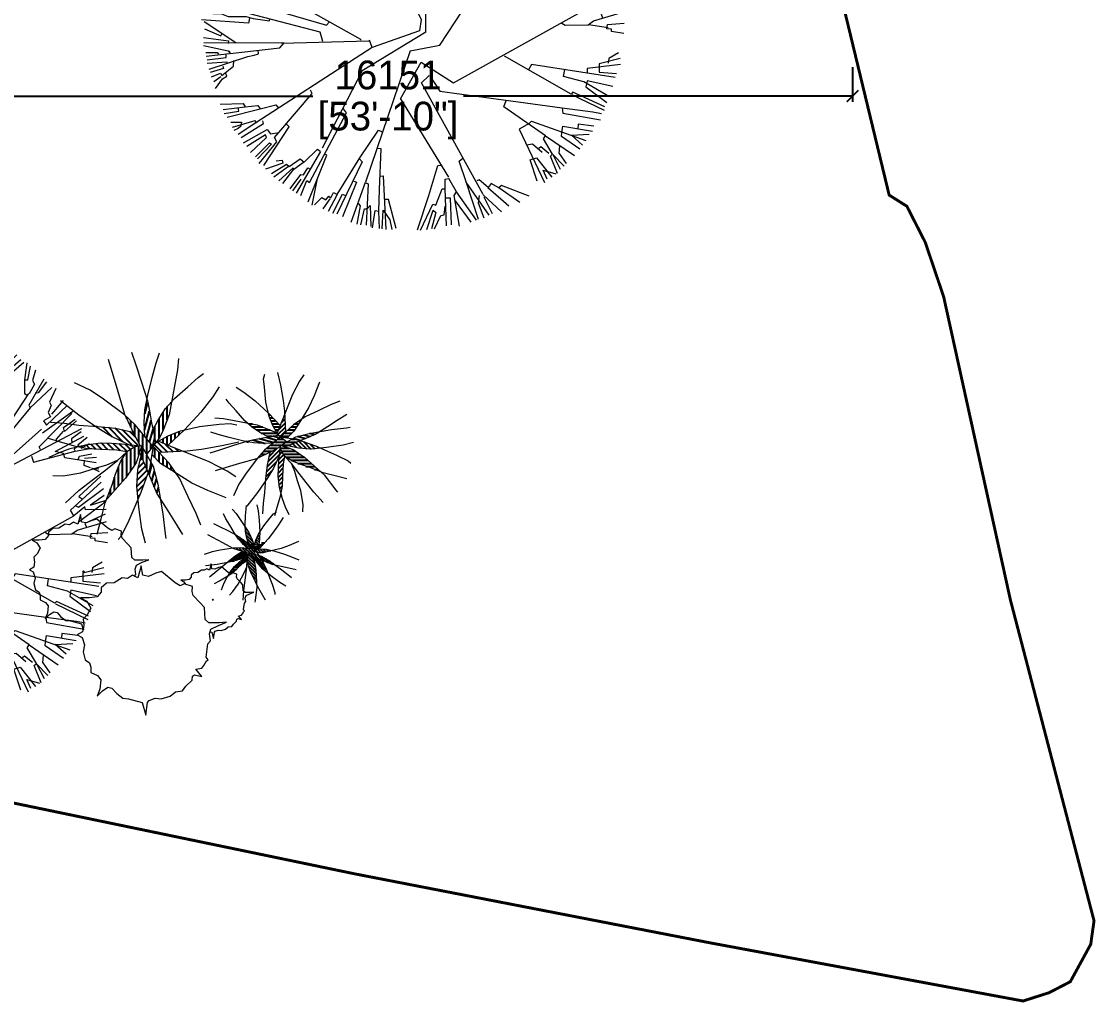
# Model space of a CAD drawing. Header units: millimetres. Extents: x 221017 to 6120115, y -1189702 to 83047459.
# Drawn here: x 3170299 to 3188970, y 29244 to 46296 of the extents above; entities that cross this region are included whole.
import ezdxf

# ---------------------------------------------------------------- set-up
doc = ezdxf.new("R2010")
doc.units = ezdxf.units.MM
doc.header["$LTSCALE"] = 150
doc.header["$MEASUREMENT"] = 0
doc.header["$PDMODE"] = 35
doc.header["$PDSIZE"] = -20
doc.linetypes.add('BORDER', pattern=[1.75, 0.5, -0.25, 0.5, -0.25, 0, -0.25])
doc.linetypes.add('HIDDEN', pattern=[0.375, 0.25, -0.125])
doc.layers.get('0').update_dxf_attribs({"linetype": 'CONTINUOUS', "lineweight": 9})
doc.layers.get('DEFPOINTS').update_dxf_attribs({"linetype": 'HIDDEN'})
doc.layers.add('1', color=7, linetype='CONTINUOUS')
doc.layers.add('Propoerty Line', color=3, linetype='BORDER')
for name, color, linetype, lineweight in [('DIM', 7, 'CONTINUOUS', 13), ('illustr-TREE', 113, 'CONTINUOUS', 5), ('PLANT', 74, 'CONTINUOUS', 13)]:
    doc.layers.add(name, color=color, linetype=linetype, lineweight=lineweight)
doc.layers.add('landscape', color=7, linetype='CONTINUOUS', lineweight=18, true_color=0x050505)
doc.styles.add('Text Layout', font='GOTHIC.TTF')
doc.dimstyles.new('scale 50mm NEW', dxfattribs={"dimscale": 0, "dimtxt": 500, "dimasz": 200, "dimexe": 100, "dimexo": 100, "dimgap": 100, "dimtad": 0, "dimdec": 0, "dimzin": 1, "dimdsep": 46, "dimtxsty": 'Text Layout', "dimblk": 'ARCHTICK', "dimcen": 0.09, "dimclrd": 256, "dimclre": 256, "dimadec": 0, "dimazin": 0, "dimtfac": 1, "dimtdec": 0, "dimtmove": 1, "dimatfit": 0, "dimfxl": 0, "dimtolj": 1, "dimtzin": 0, "dimarcsym": 0})
pattern_1 = [(225, (231.67938, -468.48623), (0.19887378, -0.19887378), [])]
pattern_2 = [(75, (-634.61243, -298.57266), (-0.36222218, 0.09705714), [])]
pattern_3 = [(90, (-634.61243, -298.57266), (-0.375, 6e-17), [])]
pattern_4 = [(180, (-112.36044, -335.96927), (-3e-17, -0.1875), [])]
pattern_5 = [(135, (-112.36044, -335.96927), (-0.13258252, -0.13258252), [])]
pattern_6 = [(120, (-112.36044, -335.96927), (-0.16237976, -0.09375), [])]
pattern_7 = [(135, (-634.61243, -298.57266), (-0.26516504, -0.26516504), [])]
pattern_8 = [(165, (231.67938, -468.48623), (-0.07279286, -0.27166664), [])]
pattern_9 = [(180, (231.67938, -468.48623), (-1e-16, -0.28125), [])]

# ---------------------------------------------------------------- blocks, each defined once
blk = doc.blocks.new('tree4')
at = {"color": 32, "lineweight": 13}
blk.add_line((-113.66, -63.95), (-126.1, -72.03), dxfattribs=at)
for points in [[(-38.92, 150.13), (-31.14, 109.3)], [(-32.01, 152.08), (-29.2, 133.5), (-25.07, 133.17)], [(-21.63, 150.56), (-24.66, 138.47), (-26.82, 110.81), (-31.14, 109.3), (-27.47, 88.13), (-30.71, 86.83)], [(-27.03, 152.72), (-27.13, 133.34)], [(-21.01, 153.66), (-15.8, 138.65), (-14.2, 138.65), (-11, 128.44), (-8.79, 128.44), (1.62, 75.79), (4.51, 75.76)], [(-14.2, 138.65), (-16.8, 153.26)], [(-8.79, 128.44), (-13.59, 152.67)], [(-7.39, 153.86), (-2.58, 131.04)], [(-2.18, 154.86), (1.62, 115.63), (4.95, 115.59)], [(2.63, 155.06), (2.02, 137.45), (1.78, 130.24), (0.22, 130.09)], [(10.04, 154.46), (6.23, 110.62), (4.89, 110.64)], [(5.1, 129.65), (5.1, 153.06)], [(15.57, 155.21), (15.41, 145.54), (17.64, 145.5), (16.21, 133), (13.13, 132.99)], [(24.14, 152.36), (16.52, 110.64), (15.25, 90.49), (13.32, 90.48)], [(16.52, 110.64), (20.65, 110.79), (30.33, 139.19), (30.33, 151.25)], [(21.29, 152.68), (19.06, 139.83), (17.02, 140.06)], [(18.11, 153.31), (17.64, 145.5)], [(27.8, 152.52), (25.89, 136.97), (21.48, 137.78)], [(30.33, 139.19), (34.01, 149.97)], [(-56.86, 143.43), (-51.46, 125.5), (-53.84, 124.64), (-62.27, 141.06)], [(-53.84, 144.95), (-36.66, 107.25)], [(-46.92, 147.97), (-23.85, 67.18)], [(-42.81, 148.62), (-37.19, 125.29), (-40.97, 124.34)], [(45.01, 144.97), (45.91, 110.4), (47.71, 108.78), (26.81, 81.04), (28.25, 79.24)], [(38.75, 148.39), (30.97, 131.73), (28.12, 132.71)], [(36.32, 130.97), (41.88, 146.75)], [(47.53, 143.17), (45.46, 127.68)], [(50.06, 142.27), (50.24, 129.13), (53, 128.83)], [(54.38, 141.91), (52.04, 119.76), (54.56, 118.14)], [(-75.67, 135.22), (-68.97, 125.07)], [(-70.27, 137.82), (-66.81, 125.72), (-68.97, 125.07), (-60.54, 111.24), (-62.49, 109.08), (-41.73, 94.61), (-39.79, 96.12)], [(-53.19, 118.59), (-68.54, 138.9)], [(13.04, 141.22), (13.44, 61.57), (15.79, 60.89)], [(47.71, 108.78), (67.31, 134.78)], [(61.95, 139.39), (60.15, 131.47), (61.77, 130.75), (60.15, 127.5), (60.87, 126.24)], [(64.65, 137.59), (61.64, 130.8)], [(69.52, 135.97), (63.57, 123.36)], [(-87.13, 128.74), (-78.91, 121.83), (-79.87, 120.34)], [(-84.1, 130.69), (-73.94, 123.13)], [(-71.13, 114.92), (-68.75, 117.94), (-79.99, 131.77)], [(-79.13, 133.93), (-67.46, 119.67), (-65.94, 119.89)], [(4.5, 74.88), (5.1, 129.65)], [(10.59, 43.12), (36.32, 130.97)], [(75.46, 130.39), (44.65, 99.77), (42.28, 101.56)], [(71.5, 133.63), (60.33, 117.78), (60.06, 115.08)], [(74.2, 133.27), (67.89, 125.52), (65.91, 125.7)], [(79.07, 128.77), (69.7, 120.12), (67.43, 122.4)], [(-96.64, 120.32), (-79.13, 111.89), (-80.43, 110.16)], [(-89.29, 126.37), (-62.27, 109.08)], [(57.28, 104.53), (81.77, 125.7)], [(57.28, 104.53), (59.09, 102.42), (84.03, 123.82)], [(86.09, 123.36), (84.47, 111.48), (84.47, 111.48), (84.47, 102.11), (86.66, 100.68)], [(84.47, 111.48), (86.63, 111.48), (88.62, 121.02)], [(-106.8, 112.11), (-90.15, 107.14), (-88.86, 108.65), (-66.38, 101.74), (-65.49, 103.7)], [(-88.86, 108.65), (-104.42, 114.49)], [(-88.86, 108.65), (-101.32, 115.46)], [(-51.24, 100.23), (-52.97, 98.07), (-81.29, 110.81), (-99.88, 117.51)], [(28.64, 119.29), (23.45, 87.04), (26.27, 85.71), (37.93, 113.17)], [(92.14, 118.2), (90.03, 111.09), (91.35, 108.46), (87.66, 101.87)], [(-112.64, 105.2), (-103.99, 99.15), (-105.08, 96.29)], [(-110.69, 108.44), (-91.63, 93.87)], [(-107.02, 110.38), (-99.23, 102.17), (-100.43, 100.6)], [(97.93, 111.88), (87.4, 93.98), (88.45, 92.13), (73.17, 73.7), (70.27, 74.76)], [(88.45, 92.13), (103.47, 106.09)], [(99.78, 110.04), (93.98, 102.4), (91.87, 102.14)], [(106.1, 105.56), (101.89, 96.08), (102.94, 93.71), (100.83, 88.71), (102.41, 85.81), (97.67, 82.92), (99.78, 80.02), (114, 93.71)], [(-119.77, 97.2), (-110.04, 95.47)], [(-91.63, 93.87), (-95.56, 92.67), (-116.53, 100.66)], [(-115.88, 103.9), (-109.88, 99.94), (-110.48, 98.35)], [(19.57, 72.18), (57.28, 104.53)], [(111.37, 97.13), (103.2, 87.66)], [(-123.44, 91.59), (-105.93, 82.94), (-106.43, 80.62)], [(-122.58, 92.88), (-104.64, 92.67), (-103.49, 95.69)], [(96.88, 74.76), (117.96, 89.76)], [(-128.85, 83.16), (-115.66, 80.14), (-115.17, 82.48)], [(-127.55, 85.1), (-68.54, 72.57), (-65.89, 76.51)], [(-124.96, 89.21), (-117.61, 85.54), (-118.12, 83.1)], [(95.56, 63.17), (94.51, 65.01), (117.43, 88.18)], [(120.59, 82.92), (112.16, 75.55), (111.63, 78.44), (119.54, 84.23)], [(-132.96, 75.17), (-108.75, 76.46), (-103.56, 77.76), (-103.1, 79.91)], [(-130.79, 78.84), (-118.91, 78.41), (-118.26, 80.14)], [(40.9, 29.17), (42.8, 27.65), (67.94, 52.01), (96.12, 77.13)], [(124.02, 77.39), (68.95, 48.43), (68.16, 50.8)], [(106.89, 68.7), (106.63, 70.28), (111.63, 75.81)], [(123.75, 75.28), (117.17, 70.54), (117.43, 67.38)], [(-135.03, 68.73), (-134.1, 57.47)], [(134.29, 53.69), (112.42, 57.38), (111.63, 60.27), (105.84, 61.59), (125.6, 72.39)], [(127.97, 71.33), (121.38, 66.07), (121.91, 65.28), (119.01, 63.43), (119.27, 62.38)], [(-137.38, 64.36), (-130.82, 50.57), (-132.9, 48.78)], [(89.24, 58.43), (90.56, 54.22), (119.54, 61.85), (131.13, 63.96)], [(121.64, 56.06), (122.7, 58.43), (131.13, 60.01)], [(129.29, 67.12), (123.49, 63.7)], [(-142.09, 53.6), (-136.37, 48.72), (-134.62, 50.78), (-128.8, 44.02), (-130.32, 41.83), (-118.54, 36.12)], [(-140.75, 56.79), (-134.62, 50.78)], [(130.34, 50.27), (125.86, 51.85), (126.12, 55.54)], [(126.12, 57.11), (134.55, 57.64)], [(-145.96, 46.37), (-136.88, 43.68), (-135.7, 43.51), (-130.32, 41.83)], [(-144.78, 48.56), (-136.88, 43.68)], [(136.66, 47.64), (131.13, 50.01), (136.13, 49.74)], [(-147.31, 38.97), (-133.68, 36.79), (-133.35, 37.46)], [(-118.54, 36.12), (-119.21, 33.76), (-146.97, 41.33)], [(10.59, 43.12), (4.5, 43.12)], [(118.63, 16.87), (116.37, 20.92), (137.7, 40.39)], [(137.43, 44.61), (122.15, 30.39), (124.79, 28.55)], [(-148.18, 32.34), (-129.17, 24.1), (-131.86, 20.23), (-149.86, 20.57)], [(-147.51, 36.04), (-112.51, 20.23), (-113.19, 18.22), (-64.57, 3.92), (-62.72, 6.11)], [(120.04, 23.81), (121.89, 23.02), (139.28, 35.92)], [(139.8, 31.18), (130.32, 24.33), (141.12, 27.76)], [(-148.85, 28.98), (-139.26, 26.79), (-138.25, 27.63)], [(-113.86, 18.05), (-147.51, 26.12)], [(141.12, 21.44), (126.89, 21.17), (126.37, 23.28), (118.63, 16.87)], [(-67.09, -7.34), (-69.11, -0.95), (-147.34, 19.56)], [(140.59, 18.01), (126.37, 11.7), (127.42, 9.06)], [(-118.07, 8.97), (-118.91, 5.44), (-151.54, 7.79)], [(-149.86, 12.33), (-137.58, 11.83), (-133.04, 9.98), (-120.42, 9.98), (-115.54, 8.63), (-104.27, 6.95), (-104.1, 8.3)], [(98.97, 5.38), (101.34, 4.06), (117.41, 4.32), (121.1, 6.96), (141.38, 13.01)], [(-127.65, -8.18), (-149.69, 6.28)], [(-149.36, 1.4), (-138.08, -3.3), (-137.24, -1.62)], [(117.67, 4.59), (131.37, 2.48)], [(142.17, -1.73), (133.48, -0.42), (133.48, 1.16), (130.32, 1.43), (130.85, 4.59), (142.44, 5.38)], [(-150.2, -4.65), (-132.7, -6.84), (-133.04, -8.68)], [(-150.2, -10.2), (-132.87, -13.73), (-131.52, -15.58)], [(-94.01, -8.52), (-149.86, -8.35)], [(-146.16, -26.51), (-119.41, -17.76), (-114.87, -16.92), (-111.84, -15.91), (-112.01, -13.39)], [(-132.2, -13.73), (-131.69, -15.75), (-97.04, -11.71), (-94.01, -8.35)], [(-148.52, -15.07), (-140.61, -15.07), (-139.6, -16.08)], [(-148.35, -17.43), (-132.03, -15.75)], [(-147.67, -20.12), (-134.38, -18.44), (-134.38, -16.42)], [(-147.67, -22.47), (-133.88, -21.46), (-133.71, -22.3)], [(-144.48, -31.89), (-138.25, -29.36), (-137.41, -31.05), (-129.34, -24.49), (-129, -20.62)], [(129, -52.81), (106.61, -42.54), (105.55, -43.86), (59.19, -17.53)], [(139.54, -19.11), (125.05, -22.8), (125.05, -28.59), (137.17, -29.64)], [(-136.57, -24.49), (-136.23, -26), (-145.49, -28.86)], [(-141.79, -40.12), (-136.91, -33.23), (-133.88, -31.55), (-134.55, -29.53)], [(136.12, -32.27), (77.89, -23.32), (75.82, -26.97)], [(132.16, -45.7), (114.25, -35.43), (100.29, -31.75), (101.03, -26.88)], [(139.8, -23.32), (116.62, -26.22), (116.62, -29.38)], [(-142.96, -35.08), (-138.08, -31.72)], [(134.53, -38.59), (116.62, -34.64), (115.83, -38.86), (130.32, -49.65)], [(-122.24, -77.72), (-105.93, -68.47), (-103.57, -71.5), (-97.68, -70.49), (-74.47, -43.42), (-75.81, -41.24)], [(105.86, -44.15), (128.42, -55.11)], [(-138.56, -50.82), (-122.58, -50.48), (-121.07, -52.67), (-112.32, -51.83), (-110.64, -54.18), (-99.87, -51.32), (-98.02, -53.68)], [(96.07, -99.15), (91.06, -87.04), (92.65, -85.72), (86.32, -74.93), (87.64, -72.82), (58.66, -52.81), (60.24, -48.33)], [(-136.54, -54.69), (-121.07, -52.67)], [(-135.87, -57.38), (-125.61, -55.86), (-125.94, -53.3)], [(-133.68, -59.9), (-110.64, -54.18)], [(-82.54, -114.37), (-78.17, -103.95), (-76.49, -105.29), (-50.75, -57.04), (-52.76, -54.18)], [(99.16, -53.47), (120.66, -56.25), (126.59, -57.36)], [(-131.16, -63.43), (-123.59, -63.43), (-124.26, -66.29), (-126.11, -67.8), (-128.97, -69.14)], [(-129.98, -66.79), (-114.17, -62.25), (-113.66, -64.1)], [(-123.93, -74.19), (-108.45, -64.44), (-108.95, -62.42)], [(-108.28, -93.52), (-90.45, -66.62), (-92.71, -64.69)], [(76.31, -64.4), (77.89, -62.82), (115.83, -76.24)], [(111.61, -82.3), (98.7, -73.35), (98.97, -70.71), (99.76, -66.24), (120.31, -69.66)], [(121.38, -66.28), (110.41, -64.83), (110.2, -67.94)], [(-117.53, -84.61), (-106.26, -74.19), (-106.94, -72.34), (-120.06, -80.41)], [(-111.31, -92.18), (-99.03, -77.05), (-100.71, -74.19), (-97.68, -70.49)], [(-72.91, -120.99), (-67.86, -115.78), (-65, -117.46), (-62.98, -114.94), (-61.47, -115.95), (-59.79, -112.25), (-57.09, -113.6), (-41.45, -88.21), (-28.33, -68.87), (-25.8, -70.22)], [(87.64, -72.82), (107.74, -86.7)], [(113.31, -79.31), (105.65, -72.49), (118.07, -71.87)], [(-114, -87.47), (-104.24, -77.89), (-102.9, -78.73), (-112.49, -88.82)], [(-32.53, -136.8), (-30.68, -124.86), (-28.16, -125.37), (-27.82, -110.23), (-26.64, -81.99), (-29, -81.82)], [(83.09, -81.59), (84.34, -80.35), (89.92, -84.9)], [(97.17, -85.31), (97.69, -79.76)], [(-102.9, -99.07), (-92.47, -92.68), (-90.62, -94.2), (-82.88, -88.82), (-80.19, -91.34), (-70.93, -82.26), (-69.08, -83.6)], [(-68.75, -83.77), (-85.74, -112.69)], [(-77.33, -118.74), (-64.37, -86.46), (-65.98, -85.6)], [(-41.78, -88.71), (-39.77, -91.07), (-57.43, -127.38)], [(41.12, -131), (32.78, -105.63), (27.59, -90.44), (30.18, -88.4)], [(81.85, -104.34), (77.09, -89.65), (81.44, -88.21), (91.99, -101.65)], [(100.68, -94), (92.82, -85.93), (97.99, -96.07)], [(97.17, -85.31), (102.13, -92.14)], [(-99.53, -90.33), (-95.5, -89.82), (-94.99, -92.01), (-107.1, -96.05)], [(-101.22, -101.43), (-90.95, -94.03)], [(-97.68, -104.12), (-87.76, -95.2), (-87.25, -96.21), (-80.52, -91.17)], [(-94.99, -106.13), (-87.25, -96.21)], [(-89.94, -109.66), (-82.54, -99.91), (-80.69, -100.08), (-77.66, -95.2), (-76.03, -96.16)], [(-1.33, -138.23), (6.46, -114.52), (12.76, -93.59), (14.98, -93.22)], [(88.89, -103.1), (85.99, -96.89), (94.89, -99.37)], [(-87.91, -111.21), (-82.21, -103.11)], [(-74.63, -121.1), (-70.85, -102.6)], [(-45.49, -104.35), (-43.63, -105.19), (-53.56, -129.23)], [(-27.32, -100.99), (-25.13, -100.82), (-23.45, -138.14)], [(0.71, -138.41), (9.24, -120.45), (11.46, -121.19), (15.91, -109.7), (17.95, -109.7), (17.95, -103.04), (20.36, -102.67)], [(27.77, -135.82), (24.06, -114.52), (25.73, -111.93), (20.36, -102.67)], [(76.33, -114.89), (57.05, -107.48), (55.2, -108.96), (49.83, -106), (47.79, -108.78), (41.49, -103.41), (40, -104.15)], [(-47.34, -132.93), (-37.41, -105.02)], [(-37.24, -105.53), (-35.73, -106.37), (-36.91, -135.12)], [(18.87, -135.45), (17.95, -109.7)], [(39.82, -131.56), (25.73, -111.93)], [(32.22, -105.07), (48.34, -128.04)], [(62.24, -121.93), (47.6, -108.96)], [(69.84, -119.34), (55.2, -108.96)], [(-66.85, -123.68), (-61.97, -116.79)], [(-63.15, -125.2), (-57.09, -113.93)], [(-60.12, -126.71), (-53.39, -113.43), (-51.37, -114.44)], [(-16.21, -137.3), (-21.43, -117.3), (-24.29, -117.3)], [(22.4, -134.89), (21.65, -116.37), (17.58, -116.37)], [(35.93, -133.04), (25.18, -118.04)], [(45.01, -130.08), (41.12, -119.71), (41.86, -114.52)], [(57.05, -125.82), (44.45, -113.96)], [(44.82, -115.26), (50.57, -126.93)], [(-43.3, -134.28), (-40.94, -121.67), (-42.29, -119.99)], [(-40.78, -134.78), (-38.08, -123.68), (-36.4, -123.68), (-34.21, -121.33), (-33.88, -135.96)], [(-27.82, -137.3), (-28.16, -125.37)], [(-25.97, -137.64), (-25.13, -124.69), (-20.59, -131.25), (-19.24, -138.14)], [(5.16, -138.04), (9.61, -124.71), (11.46, -126.19), (8.31, -137.49)], [(10.53, -137.67), (14.98, -128.23), (17.21, -127.86), (17.95, -121.93)]]:
    blk.add_lwpolyline(points, dxfattribs=at)
at = {"color": 43, "lineweight": 13}
for points in [[(-53.95, 125.04), (1.15, 8.03), (0, 0), (-32.91, -11.47), (-113.66, -63.95)], [(4.5, -0.94), (4.37, 109.66)], [(-6.44, -13.71), (14.27, -9.78), (87.46, 101.89)], [(-91.63, 93.87), (-45.93, 63.05), (-44.04, 65.85), (-21.18, 47.82), (-18.89, 48.96)], [(-117.73, 37.42), (-41.05, -5.71), (-41.05, -6.42)], [(-13.22, -47.25), (1.15, -21.78), (23.66, -35.96), (118.63, 16.87)], [(-35.12, -7), (-95.82, -8.79)], [(4.5, -0.94), (-39.77, -27.69), (-67.61, -81.57)], [(-32.91, -11.47), (-34.65, -6.48)], [(-6.44, -13.71), (-37.44, -105.2)], [(6.78, -31.07), (1.43, -36.06)], [(44.23, -113.76), (1.43, -36.06)], [(7.23, -31.24), (14.27, -41.8), (99.16, -53.47), (99.71, -57.17), (125.85, -61.8)], [(-13.22, -47.25), (20.33, -101.64)], [(76.31, -64.4), (69.43, -68.35), (87.03, -105.37)], [(74.4, -79.11), (78.54, -78.48), (85.37, -84.28)]]:
    blk.add_lwpolyline(points, dxfattribs=at)
at = {"color": 7, "lineweight": 5}
blk.add_lwpolyline([(138.35, -15.2), (131.73, -19.13), (131.31, -22.43)], dxfattribs=at)
blk = doc.blocks.new('10')
at = {"layer": '1'}
h = blk.add_hatch(dxfattribs=at)
h.set_pattern_fill('ANSI31', color=256, scale=3, angle=30, style=0)
h.set_pattern_definition(pattern_2)
h.paths.add_polyline_path([(-5.92, 4.433), (-6.114, 5.535), (-6.309, 6.465), (-6.358, 6.62), (-6.547, 5.643), (-6.612, 4.476), (-6.564, 3.18), (-5.807, 2.263), (-5.553, 2.585), (-5.573, 2.573), (-5.66, 3.179)])
h = blk.add_hatch(dxfattribs=at)
h.set_pattern_fill('ANSI31', color=256, scale=3, angle=45, style=0)
h.set_pattern_definition(pattern_3)
h.paths.add_polyline_path([(-5.79, 3.806), (-5.66, 3.179), (-5.573, 2.573), (-5.553, 2.585), (-5.184, 3.05), (-4.86, 3.763), (-4.297, 5.168), (-4.066, 6.41), (-4.643, 5.773), (-5.314, 4.671)])
h = blk.add_hatch(dxfattribs=at)
h.set_pattern_fill('ANSI31', color=256, scale=3, angle=45, style=0)
h.set_pattern_definition(pattern_3)
h.paths.add_polyline_path([(-6.976, 2.304), (-6.964, 2.303), (-6.825, 2.322), (-7.029, 1.695), (-6.89, 1.365), (-6.825, 1.63), (-6.804, 2.214), (-6.404, 1.509), (-5.807, 2.263), (-7.455, 4.26), (-8.394, 5.116), (-7.477, 3.223)])
h = blk.add_hatch(dxfattribs=at)
h.set_pattern_fill('ANSI31', color=256, scale=2.25, angle=135, style=0)
h.set_pattern_definition(pattern_9)
h.paths.add_polyline_path([(5.706, 3.494), (5.986, 4.171), (4.916, 5.323), (4.913, 5.326), (4.981, 5.031), (5.322, 4.171)])
h = blk.add_hatch(dxfattribs=at)
h.set_pattern_fill('ANSI31', color=256, scale=2.25, angle=180, style=0)
h.set_pattern_definition(pattern_1)
h.paths.add_polyline_path([(6.407, 5.212), (6.181, 4.641), (5.706, 3.494), (5.811, 3.309), (6.04, 3.127), (6.499, 3.558)])
h = blk.add_hatch(dxfattribs=at)
h.set_pattern_fill('ANSI31', color=256, scale=3, angle=90, style=0)
h.set_pattern_definition(pattern_7)
h.paths.add_polyline_path([(-6.976, 2.304), (-7.477, 3.223), (-7.639, 3.558), (-8.062, 3.643), (-9.274, 3.924), (-10.917, 4.097), (-11.156, 4.114), (-10.809, 3.88), (-9.641, 3.167), (-8.094, 2.429)])
h = blk.add_hatch(dxfattribs=at)
h.set_pattern_fill('ANSI31', color=256, scale=2.25, angle=135, style=0)
h.set_pattern_definition(pattern_9)
h.paths.add_polyline_path([(4.895, 3.131), (5.365, 3.228), (5.82, 3.293), (5.811, 3.309), (5.463, 3.585), (4.928, 3.828), (3.874, 4.25), (2.943, 4.424), (3.42, 3.991), (4.247, 3.488)])
h = blk.add_hatch(dxfattribs=at)
h.set_pattern_fill('ANSI31', color=256, scale=2.25, angle=135, style=0)
h.set_pattern_definition(pattern_9)
h.paths.add_polyline_path([(6.04, 3.127), (6.636, 3.037), (7.25, 3.652), (7.866, 4.625), (7.92, 4.711), (7.24, 4.252)])
h = blk.add_hatch(dxfattribs=at)
h.set_pattern_fill('ANSI31', color=256, scale=3, angle=45, style=0)
h.set_pattern_definition(pattern_3)
h.paths.add_polyline_path([(-5.306, 2.725), (-4.403, 2.352), (-2.867, 3.778), (-2.863, 3.783), (-3.257, 3.692), (-4.403, 3.238)])
h = blk.add_hatch(dxfattribs=at)
h.set_pattern_fill('ANSI31', color=256, scale=2.25, angle=120, style=0)
h.set_pattern_definition(pattern_8)
h.paths.add_polyline_path([(4.425, 3.033), (3.599, 2.887), (2.902, 2.741), (2.785, 2.705), (3.517, 2.563), (4.393, 2.514), (5.365, 2.55), (6.053, 3.118), (5.811, 3.309), (5.82, 3.293), (5.365, 3.228)])
h = blk.add_hatch(dxfattribs=at)
h.set_pattern_fill('ANSI31', color=256, scale=2.25, angle=135, style=0)
h.set_pattern_definition(pattern_9)
h.paths.add_polyline_path([(6.022, 2.241), (6.022, 2.25), (6.009, 2.354), (6.478, 2.202), (6.726, 2.306), (6.527, 2.354), (6.09, 2.37), (6.618, 2.67), (6.053, 3.118), (4.555, 1.882), (3.913, 1.178), (5.333, 1.866)])
h = blk.add_hatch(dxfattribs=at)
h.set_pattern_fill('ANSI31', color=256, scale=2.25, angle=120, style=0)
h.set_pattern_definition(pattern_8)
h.paths.add_polyline_path([(7.435, 3.133), (7.134, 2.962), (7.613, 2.89), (7.882, 2.792), (8.424, 3.019), (9.315, 3.392), (9.693, 3.631), (8.683, 3.457)])
h = blk.add_hatch(dxfattribs=at)
h.set_pattern_fill('ANSI31', color=256, scale=3, angle=90, style=0)
h.set_pattern_definition(pattern_7)
h.paths.add_polyline_path([(-8.209, 1.76), (-7.565, 2.176), (-8.094, 2.429), (-8.711, 2.497), (-9.641, 2.54), (-10.636, 2.584), (-12.064, 2.405), (-12.736, 2.232), (-11.869, 2.065), (-10.679, 2), (-9.144, 1.935)])
h = blk.add_hatch(dxfattribs=at)
h.set_pattern_fill('ANSI31', color=256, scale=3, angle=45, style=0)
h.set_pattern_definition(pattern_3)
h.paths.add_polyline_path([(-9.266, -0.333), (-9.591, -1.307), (-10.104, -2.681), (-8.339, -0.704), (-7.344, 0.722), (-6.825, 2.322), (-7.474, 2.235), (-8.209, 1.76), (-8.802, 0.804)])
h = blk.add_hatch(dxfattribs=at)
h.set_pattern_fill('ANSI31', color=256, scale=3, angle=45, style=0)
h.set_pattern_definition(pattern_3)
h.paths.add_polyline_path([(-6.242, -0.177), (-6.111, 0.182), (-6.015, 0.822), (-6.804, 2.214), (-6.825, 1.63), (-6.89, 1.365)])
h = blk.add_hatch(dxfattribs=at)
h.set_pattern_fill('ANSI31', color=256, scale=3, angle=45, style=0)
h.set_pattern_definition(pattern_3)
h.paths.add_polyline_path([(-5.794, 2.28), (-5.914, 1.485), (-5.095, 0.666), (-3.797, -0.155), (-3.683, -0.227), (-4.295, 0.679)])
h = blk.add_hatch(dxfattribs=at)
h.set_pattern_fill('ANSI31', color=256, scale=3, angle=90, style=0)
h.set_pattern_definition(pattern_7)
h.paths.add_polyline_path([(-3.014, 1.79), (-3.776, 2.092), (-5.306, 2.725), (-5.553, 2.585), (-5.794, 2.28), (-5.221, 1.668)])
h = blk.add_hatch(dxfattribs=at)
h.set_pattern_fill('ANSI31', color=256, scale=2.25, angle=180, style=0)
h.set_pattern_definition(pattern_1)
h.paths.add_polyline_path([(6.022, 2.241), (5.333, 1.866), (5.081, 1.744), (5.018, 1.426), (4.807, 0.518), (4.677, -0.715), (4.664, -0.894), (4.84, -0.634), (5.375, 0.242), (5.928, 1.403)])
h = blk.add_hatch(dxfattribs=at)
h.set_pattern_fill('ANSI31', color=256, scale=2.25, angle=135, style=0)
h.set_pattern_definition(pattern_9)
h.paths.add_polyline_path([(7.999, 0.524), (8.73, 0.28), (9.761, -0.105), (8.278, 1.219), (7.208, 1.965), (6.009, 2.354), (6.073, 1.868), (6.43, 1.316), (7.147, 0.872)])
h = blk.add_hatch(dxfattribs=at)
h.set_pattern_fill('ANSI31', color=256, scale=2.25, angle=135, style=0)
h.set_pattern_definition(pattern_9)
h.paths.add_polyline_path([(7.882, 2.792), (7.613, 2.89), (7.134, 2.962), (6.09, 2.37), (6.527, 2.354), (6.726, 2.306)])
h = blk.add_hatch(dxfattribs=at)
h.set_pattern_fill('ANSI31', color=256, scale=2.25, angle=90, style=0)
h.set_pattern_definition([(135, (231.67938, -468.48623), (-0.19887378, -0.19887378), [])])
h.paths.add_polyline_path([(7.882, 2.792), (6.726, 2.306), (7.127, 2.208), (7.694, 2.078), (8.861, 1.997), (9.737, 2.087), (9.267, 2.289)])
h = blk.add_hatch(dxfattribs=at)
h.set_pattern_fill('ANSI31', color=256, scale=3, style=0)
h.set_pattern_definition([(45, (-634.61243, -298.57266), (-0.26516504, 0.26516504), [])])
h.paths.add_polyline_path([(-6.242, -0.177), (-6.89, 1.365), (-7.02, 0.831), (-7.193, 0.074), (-7.301, -1.482), (-7.181, -2.65), (-6.912, -2.022)])
h = blk.add_hatch(dxfattribs=at)
h.set_pattern_fill('ANSI31', color=256, scale=2.25, angle=180, style=0)
h.set_pattern_definition(pattern_1)
h.paths.add_polyline_path([(6.43, 1.316), (6.118, 1.799), (5.928, 1.403), (5.877, 0.94), (5.845, 0.242), (5.812, -0.504), (5.946, -1.575), (6.076, -2.079), (6.201, -1.429), (6.25, -0.536), (6.298, 0.615)])
h = blk.add_hatch(dxfattribs=at)
h.set_pattern_fill('ANSI31', color=256, scale=3, angle=30, style=0)
h.set_pattern_definition(pattern_2)
h.paths.add_polyline_path([(-5.787, 0.42), (-6.015, 0.822), (-6.111, 0.182), (-6.242, -0.177), (-5.938, -0.898), (-5.441, -2.087), (-5.123, -2.591), (-5.354, -1.244)])
h = blk.add_hatch(dxfattribs=at)
h.set_pattern_fill('ANSI31', color=256, scale=1.5, angle=75, style=0)
h.set_pattern_definition(pattern_6)
h.paths.add_polyline_path([(2.787, -6.564), (2.329, -6.243), (1.932, -5.983), (1.859, -5.946), (2.138, -6.358), (2.527, -6.794), (3.003, -7.235), (3.594, -7.292), (3.571, -7.088), (3.567, -7.099), (3.322, -6.916)])
h = blk.add_hatch(dxfattribs=at)
h.set_pattern_fill('ANSI31', color=256, scale=1.5, angle=90, style=0)
h.set_pattern_definition(pattern_5)
h.paths.add_polyline_path([(3.055, -6.74), (3.322, -6.916), (3.567, -7.099), (3.571, -7.088), (3.536, -6.793), (3.399, -6.426), (3.101, -5.731), (2.744, -5.21), (2.765, -5.639), (2.917, -6.266)])
h = blk.add_hatch(dxfattribs=at)
h.set_pattern_fill('ANSI31', color=256, scale=1.5, angle=90, style=0)
h.set_pattern_definition(pattern_5)
h.paths.add_polyline_path([(3.608, -6.951), (4.059, -6.764), (4.098, -5.717), (4.098, -5.713), (3.991, -5.885), (3.746, -6.451)])
h = blk.add_hatch(dxfattribs=at)
h.set_pattern_fill('ANSI31', color=256, scale=1.5, angle=135, style=0)
h.set_pattern_definition(pattern_4)
h.paths.add_polyline_path([(4.749, -6.471), (4.373, -6.634), (3.608, -6.951), (3.571, -7.088), (3.593, -7.281), (4.012, -7.295)])
h = blk.add_hatch(dxfattribs=at)
h.set_pattern_fill('ANSI31', color=256, scale=1.5, angle=135, style=0)
h.set_pattern_definition(pattern_4)
h.paths.add_polyline_path([(3.167, -7.69), (2.665, -7.543), (2.489, -7.481), (2.309, -7.601), (1.782, -7.93), (1.139, -8.45), (1.049, -8.528), (1.254, -8.488), (1.919, -8.327), (2.727, -8.041)])
h = blk.add_hatch(dxfattribs=at)
h.set_pattern_fill('ANSI31', color=256, scale=1.5, angle=135, style=0)
h.set_pattern_definition(pattern_4)
h.paths.add_polyline_path([(2.923, -8.319), (3.003, -7.944), (2.727, -8.041), (2.485, -8.235), (2.141, -8.549), (1.774, -8.886), (1.332, -9.453), (1.156, -9.752), (1.521, -9.505), (1.965, -9.107), (2.531, -8.587)])
h = blk.add_hatch(dxfattribs=at)
h.set_pattern_fill('ANSI31', color=256, scale=1.5, angle=90, style=0)
h.set_pattern_definition(pattern_5)
h.paths.add_polyline_path([(3.167, -7.69), (3.171, -7.687), (3.214, -7.631), (3.363, -7.924), (3.529, -7.992), (3.458, -7.875), (3.259, -7.661), (3.65, -7.769), (3.594, -7.292), (2.306, -7.168), (1.671, -7.197), (2.665, -7.543)])
h = blk.add_hatch(dxfattribs=at)
h.set_pattern_fill('ANSI31', color=256, scale=1.5, angle=90, style=0)
h.set_pattern_definition(pattern_5)
h.paths.add_polyline_path([(3.289, -9.432), (3.519, -9.892), (3.823, -10.559), (3.748, -9.236), (3.596, -8.38), (3.214, -7.631), (3.015, -7.891), (2.923, -8.319), (3.051, -8.866)])
h = blk.add_hatch(dxfattribs=at)
h.set_pattern_fill('ANSI31', color=256, scale=1.5, angle=90, style=0)
h.set_pattern_definition(pattern_5)
h.paths.add_polyline_path([(4.303, -8.308), (4.222, -8.135), (4.031, -7.874), (3.259, -7.661), (3.458, -7.875), (3.529, -7.992)])
h = blk.add_hatch(dxfattribs=at)
h.set_pattern_fill('ANSI31', color=256, scale=1.5, angle=90, style=0)
h.set_pattern_definition(pattern_5)
h.paths.add_polyline_path([(3.593, -7.281), (3.832, -7.605), (4.411, -7.605), (5.16, -7.436), (5.226, -7.421), (4.689, -7.317)])
h = blk.add_hatch(dxfattribs=at)
h.set_pattern_fill('ANSI31', color=256, scale=1.5, angle=75, style=0)
h.set_pattern_definition(pattern_6)
h.paths.add_polyline_path([(4.253, -7.936), (4.031, -7.874), (4.222, -8.135), (4.303, -8.308), (4.666, -8.456), (5.262, -8.7), (5.553, -8.766), (4.994, -8.371)])
h = blk.add_hatch(dxfattribs=at)
h.set_pattern_fill('ANSI31', color=256, scale=1.5, angle=45, style=0)
h.set_pattern_definition([(90, (-112.36044, -335.96927), (-0.1875, 3e-17), [])])
h.paths.add_polyline_path([(4.303, -8.308), (3.529, -7.992), (3.672, -8.227), (3.878, -8.555), (4.39, -9.144), (4.845, -9.514), (4.719, -9.197)])
at = {"color": 7, "lineweight": 5}
for points in [[(-7.78, 10.982), (-7.39, 9.814), (-6.85, 8.194), (-6.309, 6.465), (-6.114, 5.535), (-5.92, 4.433), (-5.66, 3.179), (-5.573, 2.573)], [(-9.964, 10.333), (-9.056, 7.329), (-8.45, 5.233), (-7.477, 3.223), (-6.976, 2.304)], [(-6.564, 3.18), (-6.612, 4.476), (-6.547, 5.643), (-6.287, 6.983), (-5.876, 8.626), (-5.509, 9.987), (-5.206, 10.917)], [(-3.432, 10.398), (-3.519, 9.339), (-4.297, 5.168), (-4.86, 3.763), (-5.184, 3.05), (-6.404, 1.509)], [(-5.79, 3.806), (-5.314, 4.671), (-4.643, 5.773), (-3.8, 6.702), (-2.567, 7.783), (-1.615, 8.626), (-1.118, 9.015)], [(5.759, 9.102), (6.035, 7.918), (6.278, 6.491), (6.391, 5.501), (6.499, 3.558)], [(-5.807, 2.263), (-7.455, 4.26), (-8.45, 5.168), (-10.397, 6.616), (-11.63, 7.459), (-13.079, 8.129)], [(5.82, 3.293), (5.322, 4.171), (4.981, 5.031), (4.673, 6.361), (4.527, 7.723), (4.462, 8.502), (4.576, 8.956)], [(8.191, 8.891), (7.785, 8.291), (7.137, 7.042), (6.651, 5.825), (6.181, 4.641), (5.706, 3.494)], [(9.633, 8.21), (9.131, 6.928), (8.612, 5.825), (7.866, 4.625), (7.25, 3.652), (6.636, 3.037)], [(0.334, 7.776), (-0.25, 6.826), (-1.353, 5.421), (-2.867, 3.778), (-4.403, 2.352)], [(1.918, 7.723), (2.631, 7.285), (3.684, 6.458), (4.916, 5.323), (5.986, 4.171)], [(-7.565, 2.176), (-9.641, 3.167), (-10.809, 3.88), (-12.669, 5.134), (-14.357, 6.481)], [(4.895, 3.131), (4.247, 3.488), (3.42, 3.991), (2.723, 4.623), (1.913, 5.548), (1.281, 6.262), (0.989, 6.635)], [(11.536, 6.442), (10.726, 6.134), (9.575, 5.582), (8.32, 4.981), (7.24, 4.252), (6.04, 3.127), (7.613, 2.89), (9.267, 2.289), (11.228, 1.446), (12.314, 0.911), (12.532, 0.706)], [(12.184, 5.209), (11.293, 4.642), (10.369, 4.058), (9.315, 3.392), (8.424, 3.019), (6.478, 2.202)], [(-15.286, 4.486), (-14.01, 4.399), (-12.669, 4.226), (-10.917, 4.097), (-9.274, 3.924), (-8.062, 3.643), (-7.63, 3.556)], [(-5.573, 2.573), (-4.403, 3.238), (-3.257, 3.692), (-1.483, 4.102), (0.334, 4.297), (1.372, 4.383), (1.977, 4.232)], [(-0.049, 4.899), (0.746, 4.834), (3.874, 4.25), (4.928, 3.828), (5.463, 3.585), (6.618, 2.67)], [(12.8, 2.598), (11.828, 2.354), (10.288, 2.143), (8.861, 1.997), (7.694, 2.078), (7.127, 2.208), (6.527, 2.354), (6.09, 2.37), (7.435, 3.133), (8.683, 3.457), (10.758, 3.814), (12.152, 3.976), (12.476, 4.025)], [(-15.503, 3.016), (-14.486, 2.692), (-13.102, 2.303), (-11.869, 2.065), (-10.679, 2), (-9.144, 1.935), (-8.209, 1.76)], [(-0.486, 1.638), (0.389, 1.93), (1.605, 2.336), (2.902, 2.741), (3.599, 2.887), (4.425, 3.033), (5.365, 3.228), (5.82, 3.293)], [(5.365, 2.55), (4.393, 2.514), (3.517, 2.563), (2.512, 2.758), (1.281, 3.066), (0.259, 3.342), (-0.438, 3.569)], [(6.053, 3.118), (4.555, 1.882), (3.874, 1.136), (2.788, -0.324), (2.156, -1.249), (1.653, -2.336)], [(-15.416, 1.244), (-14.464, 1.676), (-13.47, 2.043), (-12.064, 2.405), (-10.636, 2.584), (-9.641, 2.54), (-8.711, 2.497), (-6.964, 2.303)], [(-10.978, -5.891), (-10.61, -4.465), (-10.221, -2.995), (-9.591, -1.307), (-9.266, -0.333), (-8.802, 0.804), (-8.209, 1.76), (-7.474, 2.235), (-6.825, 2.322), (-7.344, 0.722), (-8.339, -0.704), (-10.48, -3.103), (-12.362, -4.529), (-12.643, -4.746)], [(-1.375, -5.048), (-1.786, -3.968), (-2.521, -2.433), (-3.323, -0.76), (-4.295, 0.679), (-5.794, 2.28), (-6.111, 0.182), (-6.912, -2.022), (-8.036, -4.638), (-8.75, -6.086), (-9.023, -6.376)], [(-6.501, -6.734), (-6.825, -5.437), (-7.106, -3.384), (-7.301, -1.482), (-7.193, 0.074), (-7.02, 0.831), (-6.825, 1.63), (-6.804, 2.214), (-5.787, 0.42), (-5.354, -1.244), (-4.879, -4.011), (-4.662, -5.869), (-4.597, -6.302)], [(1.891, -0.588), (1.091, -0.047), (-0.575, 0.817), (-2.197, 1.466), (-3.776, 2.092), (-5.306, 2.725)], [(2.172, 2.654), (0.593, 2.287), (-1.31, 1.963), (-2.629, 1.811), (-5.221, 1.668)], [(0, 0), (2.253, 0.681), (3.825, 1.136), (5.333, 1.866), (6.022, 2.241)], [(6.817, -4.089), (6.493, -3.375), (6.217, -2.629), (5.946, -1.575), (5.812, -0.504), (5.845, 0.242), (5.877, 0.94), (6.022, 2.25)], [(12.168, -0.76), (11.098, -0.485), (9.996, -0.193), (8.73, 0.28), (7.999, 0.524), (7.147, 0.872), (6.43, 1.316), (6.073, 1.868), (6.009, 2.354), (7.208, 1.965), (8.278, 1.219), (10.077, -0.387), (11.147, -1.799), (11.309, -2.009)], [(-13.919, -2.973), (-12.643, -1.806), (-11.432, -0.877), (-10.307, -0.012), (-9.096, 0.939), (-8.222, 1.745)], [(-3.018, -5.913), (-3.775, -4.724), (-4.554, -3.492), (-5.441, -2.087), (-5.938, -0.898), (-7.029, 1.695)], [(0.983, -2.511), (-0.726, -1.841), (-2.197, -1.15), (-3.797, -0.155), (-5.095, 0.666), (-5.914, 1.485)], [(6.118, 1.799), (5.375, 0.242), (4.84, -0.634), (3.899, -2.029), (2.889, -3.295)], [(4.386, -3.992), (4.451, -3.035), (4.58, -2.029), (4.677, -0.715), (4.807, 0.518), (5.018, 1.426), (5.083, 1.751)], [(5.488, -4.154), (5.731, -3.391), (6.023, -2.353), (6.201, -1.429), (6.25, -0.536), (6.298, 0.615), (6.43, 1.316)], [(9.98, -2.966), (9.105, -2.009), (8.408, -1.101), (7.759, -0.257), (7.046, 0.651), (6.441, 1.307)], [(-15.07, -0.464), (-14.14, -0.485), (-12.475, -0.204), (-11.242, 0.185), (-10.074, 0.53), (-9.075, 0.958)], [(8.098, -3.829), (8.114, -3.132), (7.903, -1.883), (7.611, -0.958), (7.352, -0.082), (7.031, 0.667)], [(1.558, -3.576), (1.902, -3.981), (3.101, -5.731), (3.399, -6.426), (3.536, -6.793), (3.65, -7.769)], [(3.055, -6.74), (2.917, -6.266), (2.765, -5.639), (2.735, -5.012), (2.788, -4.194), (2.827, -3.56), (2.865, -3.247)], [(3.567, -7.099), (3.746, -6.451), (3.991, -5.885), (4.473, -5.113), (5.046, -4.401), (5.383, -4.004), (5.65, -3.843)], [(3.816, -3.171), (3.946, -3.714), (4.053, -4.601), (4.098, -5.717), (4.059, -6.764)], [(-0.186, -4.906), (0.365, -5.181), (1.129, -5.563), (1.932, -5.983), (2.329, -6.243), (2.787, -6.564), (3.322, -6.916), (3.567, -7.099)], [(3.003, -7.235), (2.527, -6.794), (2.138, -6.358), (1.756, -5.792), (1.32, -5.066), (0.969, -4.455), (0.747, -4.019)], [(6.277, -4.332), (5.849, -5.02), (5.29, -5.808), (4.877, -6.328), (4.012, -7.295)], [(-0.729, -5.908), (0.655, -6.649), (1.61, -7.176), (2.665, -7.543), (3.167, -7.69)], [(7.683, -6.579), (6.842, -6.946), (6.077, -7.222), (5.16, -7.436), (4.411, -7.605), (3.832, -7.605)], [(3.594, -7.292), (2.306, -7.168), (1.633, -7.199), (0.433, -7.375), (-0.301, -7.513), (-1.05, -7.789)], [(3.003, -7.944), (1.919, -8.327), (1.254, -8.488), (0.153, -8.703), (-0.92, -8.823)], [(-0.543, -9.857), (-0.061, -9.437), (0.474, -9.024), (1.139, -8.45), (1.782, -7.93), (2.309, -7.601), (2.493, -7.479)], [(0.557, -11.049), (0.741, -10.56), (0.963, -10.078), (1.332, -9.453), (1.774, -8.886), (2.141, -8.549), (2.485, -8.235), (3.171, -7.687)], [(4.649, -12.003), (4.275, -11.368), (3.893, -10.711), (3.519, -9.892), (3.289, -9.432), (3.051, -8.866), (2.923, -8.319), (3.015, -7.891), (3.214, -7.631), (3.596, -8.38), (3.748, -9.236), (3.839, -10.841), (3.678, -12.011), (3.655, -12.186)], [(6.53, -10.718), (5.957, -10.374), (5.132, -9.747), (4.39, -9.144), (3.878, -8.555), (3.672, -8.227), (3.458, -7.875), (3.259, -7.661), (4.253, -7.936), (4.994, -8.371), (6.141, -9.181), (6.874, -9.762), (7.05, -9.892)], [(7.471, -9.196), (6.783, -9.044), (6.072, -8.883), (5.262, -8.7), (4.666, -8.456), (3.363, -7.924)], [(7.746, -8.309), (7.219, -8.073), (6.416, -7.79), (5.542, -7.482), (4.689, -7.317), (3.593, -7.281), (4.222, -8.135), (4.719, -9.197), (5.246, -10.519), (5.505, -11.284), (5.512, -11.483)], [(-0.1, -10.453), (0.374, -10.208), (1.001, -9.857), (1.521, -9.505), (1.965, -9.107), (2.531, -8.587), (2.923, -8.319)], [(1.283, -11.531), (1.62, -11.209), (2.109, -10.521), (2.408, -9.948), (2.698, -9.413), (2.9, -8.908)], [(2.578, -12.011), (2.616, -11.147), (2.716, -10.39), (2.808, -9.687), (2.9, -8.923), (2.924, -8.328)]]:
    blk.add_lwpolyline(points, dxfattribs=at)
blk = doc.blocks.new('TREE_016')
at = {"layer": 'illustr-TREE'}
for p, q in [((-11407.8, 14147.4), (-11411.5, 14133.9)), ((-11406, 14136.8), (-11407.8, 14147.4)), ((-11428.9, 14133.9), (-11437.6, 14128.6)), ((-11422.9, 14133.3), (-11428.9, 14133.9)), ((-11417.4, 14136.8), (-11422.9, 14133.3)), ((-11411.5, 14133.9), (-11417.4, 14136.8)), ((-11399.6, 14135.7), (-11406, 14136.8)), ((-11391.4, 14139.2), (-11399.6, 14135.7)), ((-11384.9, 14140.9), (-11391.4, 14139.2)), ((-11369.8, 14128.6), (-11384.9, 14140.9)), ((-11452.2, 14118.1), (-11456.8, 14112.8)), ((-11446.3, 14128), (-11452.2, 14122.8)), ((-11452.2, 14122.8), (-11452.2, 14118.1)), ((-11437.6, 14128.6), (-11446.3, 14128)), ((-11364.3, 14125.1), (-11369.8, 14128.6)), ((-11359.8, 14127.5), (-11364.3, 14125.1)), ((-11350.6, 14124.5), (-11359.8, 14127.5)), ((-11351.1, 14118.6), (-11350.6, 14124.5)), ((-11349.7, 14114.5), (-11351.1, 14118.6)), ((-11475.1, 14111.6), (-11468.3, 14108.1)), ((-11465.1, 14111.6), (-11475.1, 14111.6)), ((-11468.3, 14108.1), (-11463.7, 14100.5)), ((-11463.7, 14100.5), (-11467.8, 14092.8)), ((-11456.8, 14112.8), (-11465.1, 14111.6)), ((-11341.9, 14106.3), (-11349.7, 14114.5)), ((-11337.3, 14101), (-11341.9, 14106.3)), ((-11336.4, 14087.5), (-11337.3, 14101)), ((-11467.8, 14092.8), (-11472.4, 14088.1)), ((-11472.4, 14088.1), (-11471.5, 14081.1)), ((-11332.3, 14084), (-11336.4, 14087.5)), ((-11472.8, 14074.1), (-11478.8, 14070.5)), ((-11478.8, 14070.5), (-11473.3, 14067.6)), ((-11471.5, 14081.1), (-11472.8, 14074.1)), ((-11320.9, 14084), (-11332.3, 14084)), ((-11331.8, 14071.7), (-11330, 14077)), ((-11330.5, 14064.1), (-11331.8, 14071.7)), ((-11330, 14077), (-11321.8, 14081.1)), ((-11323.5, 14076.2), (-11328.1, 14059.3)), ((-11321.2, 14063), (-11323.5, 14076.2)), ((-11321.8, 14081.1), (-11312.6, 14084.6)), ((-11312.6, 14084.6), (-11320.9, 14084)), ((-11232.1, 14072.1), (-11235.5, 14069.9)), ((-11228.4, 14070.3), (-11232.1, 14072.1)), ((-11226.1, 14078.7), (-11228.4, 14070.3)), ((-11224.9, 14072.1), (-11226.1, 14078.7)), ((-11220.9, 14071.4), (-11224.9, 14072.1)), ((-11215.8, 14073.6), (-11220.9, 14071.4)), ((-11211.8, 14074.7), (-11215.8, 14073.6)), ((-11202.3, 14067), (-11211.8, 14074.7)), ((-11473.3, 14067.6), (-11470.5, 14059.4)), ((-11470.5, 14059.4), (-11472.4, 14051.8)), ((-11403.7, 14069.4), (-11405.1, 14067.6)), ((-11405.1, 14067.6), (-11402.3, 14067.6)), ((-11402.3, 14067.6), (-11403.7, 14069.4)), ((-11349.8, 14059.3), (-11360.7, 14052.7)), ((-11342.4, 14058.6), (-11349.8, 14059.3)), ((-11335.5, 14063), (-11342.4, 14058.6)), ((-11328.1, 14059.3), (-11335.5, 14063)), ((-11333.1, 14061.2), (-11330.5, 14064.1)), ((-11313.2, 14061.5), (-11321.2, 14063)), ((-11302.9, 14065.9), (-11313.2, 14061.5)), ((-11294.9, 14068.1), (-11302.9, 14065.9)), ((-11276, 14052.7), (-11294.9, 14068.1)), ((-11268.1, 14056.3), (-11263.9, 14054.1)), ((-11261.8, 14056.3), (-11268.1, 14056.3)), ((-11256.7, 14057.1), (-11261.8, 14056.3)), ((-11253.8, 14060.4), (-11256.7, 14057.1)), ((-11250.1, 14066.6), (-11253.8, 14063.3)), ((-11253.8, 14063.3), (-11253.8, 14060.4)), ((-11244.7, 14067), (-11250.1, 14066.6)), ((-11239.2, 14070.3), (-11244.7, 14067)), ((-11235.5, 14069.9), (-11239.2, 14070.3)), ((-11198.9, 14064.8), (-11202.3, 14067)), ((-11196, 14066.2), (-11198.9, 14064.8)), ((-11190.3, 14064.4), (-11196, 14066.2)), ((-11190.6, 14060.7), (-11190.3, 14064.4)), ((-11189.8, 14058.2), (-11190.6, 14060.7)), ((-11184.9, 14053), (-11189.8, 14058.2)), ((-11472.4, 14051.8), (-11470.1, 14042.9)), ((-11470.1, 14042.9), (-11465.1, 14039.4)), ((-11371.6, 14052), (-11379, 14045.4)), ((-11379, 14045.4), (-11379, 14039.5)), ((-11360.7, 14052.7), (-11371.6, 14052)), ((-11269.1, 14048.3), (-11276, 14052.7)), ((-11263.4, 14051.3), (-11269.1, 14048.3)), ((-11263.9, 14054.1), (-11261.7, 14050.5)), ((-11252, 14047.6), (-11263.4, 14051.3)), ((-11252.5, 14040.3), (-11252, 14047.6)), ((-11182, 14049.7), (-11184.9, 14053)), ((-11181.5, 14041.3), (-11182, 14049.7)), ((-11178.9, 14039.1), (-11181.5, 14041.3)), ((-11465.1, 14039.4), (-11463.7, 14034.7)), ((-11463.7, 14034.7), (-11463.7, 14028.9)), ((-11463.7, 14028.9), (-11456.4, 14025.3)), ((-11407.6, 14031.5), (-11399, 14027)), ((-11395, 14031.5), (-11407.6, 14031.5)), ((-11399, 14027), (-11393.3, 14017.5)), ((-11384.7, 14032.9), (-11395, 14031.5)), ((-11379, 14039.5), (-11384.7, 14032.9)), ((-11250.8, 14035.1), (-11252.5, 14040.3)), ((-11241.1, 14024.8), (-11250.8, 14035.1)), ((-11223.5, 14029.9), (-11224.4, 14028.8)), ((-11224.4, 14028.8), (-11222.7, 14028.8)), ((-11222.7, 14028.8), (-11223.5, 14029.9)), ((-11179.7, 14024.4), (-11177.7, 14026.6)), ((-11171.7, 14039.1), (-11178.9, 14039.1)), ((-11178.6, 14031.4), (-11177.5, 14034.7)), ((-11177.7, 14026.6), (-11178.6, 14031.4)), ((-11177.5, 14034.7), (-11172.3, 14037.3)), ((-11172.3, 14037.3), (-11166.6, 14039.5)), ((-11166.6, 14039.5), (-11171.7, 14039.1)), ((-11456.4, 14025.3), (-11452.7, 14020.6)), ((-11452.7, 14020.6), (-11453.6, 14010.1)), ((-11450.9, 14008.3), (-11444.9, 14012.4)), ((-11444.9, 14012.4), (-11440.3, 14011.3)), ((-11440.3, 14011.3), (-11434.8, 14005.4)), ((-11393.3, 14017.5), (-11398.5, 14008)), ((-11235.4, 14018.2), (-11241.1, 14024.8)), ((-11234.2, 14001.4), (-11235.4, 14018.2)), ((-11182.3, 14009.4), (-11180.6, 14012.7)), ((-11180.9, 14015.3), (-11179.7, 14024.4)), ((-11179.5, 14013.4), (-11180.9, 14015.3)), ((-11180.6, 14012.7), (-11179.5, 14013.4)), ((-11453.6, 14010.1), (-11456.8, 14002.5)), ((-11456.8, 14002.5), (-11450.9, 14008.3)), ((-11434.8, 14005.4), (-11428, 14000.1)), ((-11428, 14000.1), (-11421.6, 13999.5)), ((-11421.6, 13999.5), (-11406.5, 13995.4)), ((-11398.5, 14008), (-11404.2, 14002.1)), ((-11404.2, 14002.1), (-11403, 13993.3)), ((-11229.1, 13997), (-11234.2, 14001.4)), ((-11214.8, 13997), (-11229.1, 13997)), ((-11215.9, 13993.3), (-11204.5, 13997.7)), ((-11204.5, 13997.7), (-11214.8, 13997)), ((-11194.9, 13995.1), (-11190.6, 13999.1)), ((-11190.6, 13999.1), (-11190.3, 14002.1)), ((-11190.3, 14002.1), (-11188.9, 14002.8)), ((-11188.9, 14002.8), (-11183.7, 14001.7)), ((-11188, 14006.8), (-11183.7, 14007.6)), ((-11183.7, 14001.7), (-11188, 14006.8)), ((-11183.7, 14007.6), (-11182.3, 14009.4)), ((-11404.7, 13984.5), (-11412.2, 13980.1)), ((-11406.5, 13995.4), (-11404, 13987)), ((-11403, 13993.3), (-11404.7, 13984.5)), ((-11228.5, 13981.6), (-11226.2, 13988.2)), ((-11226.8, 13972), (-11228.5, 13981.6)), ((-11227.5, 13984.3), (-11225.2, 13983.7)), ((-11226.2, 13988.2), (-11215.9, 13993.3)), ((-11225.2, 13983.7), (-11222.7, 13974.9)), ((-11222.7, 13974.9), (-11221.5, 13983.7)), ((-11221.5, 13983.7), (-11220.4, 13985.2)), ((-11220.4, 13985.2), (-11216.4, 13986.7)), ((-11216.4, 13986.7), (-11212.1, 13986.3)), ((-11212.1, 13986.3), (-11205.8, 13988.1)), ((-11205.8, 13988.1), (-11202.1, 13991.1)), ((-11202.1, 13991.1), (-11197.2, 13991.8)), ((-11197.2, 13991.8), (-11194.9, 13995.1)), ((-11412.2, 13980.1), (-11405.3, 13976.4)), ((-11405.3, 13976.4), (-11401.9, 13966.2)), ((-11401.9, 13966.2), (-11404.2, 13956.6)), ((-11233.1, 13949.3), (-11230.8, 13967.6)), ((-11230.8, 13967.6), (-11226.8, 13972)), ((-11404.2, 13956.6), (-11401.3, 13945.6)), ((-11401.3, 13945.6), (-11395, 13941.2)), ((-11395, 13941.2), (-11393.3, 13935.4)), ((-11238.8, 13933.9), (-11236, 13937.6)), ((-11236, 13937.6), (-11232.5, 13944.2)), ((-11230.2, 13945.6), (-11233.1, 13949.3)), ((-11232.5, 13944.2), (-11230.2, 13945.6)), ((-11393.3, 13935.4), (-11393.3, 13928)), ((-11393.3, 13928), (-11384.1, 13923.6)), ((-11384.1, 13923.6), (-11379.6, 13917.8)), ((-11252.5, 13917), (-11252, 13922.9)), ((-11252, 13922.9), (-11249.1, 13924.4)), ((-11249.1, 13924.4), (-11238.8, 13922.2)), ((-11247.4, 13932.4), (-11238.8, 13933.9)), ((-11238.8, 13922.2), (-11247.4, 13932.4)), ((-11379.6, 13917.8), (-11380.7, 13904.5)), ((-11377.3, 13902.3), (-11369.8, 13907.5)), ((-11369.8, 13907.5), (-11364.1, 13906)), ((-11265.7, 13902.3), (-11261.1, 13908.9)), ((-11261.1, 13908.9), (-11252.5, 13917)), ((-11380.7, 13904.5), (-11384.7, 13895)), ((-11384.7, 13895), (-11377.3, 13902.3)), ((-11364.1, 13906), (-11357.3, 13898.7)), ((-11357.3, 13898.7), (-11348.7, 13892.1)), ((-11348.7, 13892.1), (-11340.7, 13891.3)), ((-11340.7, 13891.3), (-11321.8, 13886.2)), ((-11312.1, 13889.1), (-11304, 13892.1)), ((-11304, 13892.1), (-11295.5, 13891.3)), ((-11295.5, 13891.3), (-11282.9, 13895)), ((-11282.9, 13895), (-11275.4, 13900.9)), ((-11275.4, 13900.9), (-11265.7, 13902.3)), ((-11321.8, 13886.2), (-11316.6, 13868.6)), ((-11316.6, 13868.6), (-11314.3, 13886.2)), ((-11314.3, 13886.2), (-11312.1, 13889.1))]:
    blk.add_line(p, q, dxfattribs=at)
blk = doc.blocks.new('_ARCHTICK')
at = {"color": 0, "linetype": 'ByBlock', "const_width": 0.15}
blk.add_lwpolyline([(-0.5, -0.5), (0.5, 0.5)], dxfattribs=at)
blk = doc.blocks.new('*D229')
at = {"layer": 'DEFPOINTS', "color": 0, "ltscale": 0.5, "transparency": 16777216}
for p in [(3184746, 45911), (3168595, 45734), (3184746, 45000)]:
    blk.add_point(p, dxfattribs=at)
at = {"layer": 'DIM', "lineweight": -2, "ltscale": 0.5, "transparency": 16777216}
for p, q in [((3168595, 45500), (3168595, 44900)), ((3184746, 45500), (3184746, 44900)), ((3168595, 45000), (3175361, 45000)), ((3184746, 45000), (3177980, 45000))]:
    blk.add_line(p, q, dxfattribs=at)
at = {"layer": 'DIM', "lineweight": -2, "ltscale": 0.5, "transparency": 16777216, "xscale": 200, "yscale": 200, "zscale": 200, "rotation": 180}
blk.add_blockref('_ARCHTICK', (3168595, 45000), dxfattribs=at)
at = {"layer": 'DIM', "lineweight": -2, "ltscale": 0.5, "transparency": 16777216, "xscale": 200, "yscale": 200, "zscale": 200}
blk.add_blockref('_ARCHTICK', (3184746, 45000), dxfattribs=at)
at = {"layer": 'DIM', "color": 0, "ltscale": 0.5, "transparency": 16777216, "char_height": 500, "attachment_point": 5, "style": 'Text Layout'}
for s, insert in [('\\A1;16151', (3176670, 45363)), ('\\A1;[53\'-10"]', (3176670, 44576))]:
    blk.add_mtext(s, dxfattribs=dict(at, insert=insert))

msp = doc.modelspace()

# ---------------------------------------------------------------- linework, layer by layer
at = {"layer": 'Propoerty Line', "lineweight": 15, "const_width": 50.8}
msp.add_lwpolyline([(3145693.9, 38036.6), (3163549.7, 34256.8), (3164049.8, 33980.1), (3176097, 31479.7), (3182274.6, 30280.6), (3187710.7, 29270.5), (3188163.6, 29415.7), (3188531.5, 29606.2), (3188886.6, 30257.3), (3188943.9, 30665.2), (3187490.3, 36241), (3186329.6, 41512.6), (3186009.8, 42457.4), (3185690.5, 43084.4), (3185382.5, 43278.8), (3184109.6, 48542.9)], dxfattribs=at)
msp.add_lwpolyline([(3145693.9, 38036.6), (3163549.7, 34256.8), (3164049.8, 33980.1), (3176097, 31479.7), (3182274.6, 30280.6), (3187710.7, 29270.5), (3188163.6, 29415.7), (3188531.5, 29606.2), (3188886.6, 30257.3), (3188943.9, 30665.2), (3187490.3, 36241), (3186329.6, 41512.6), (3186009.8, 42457.4), (3185690.5, 43084.4), (3185382.5, 43278.8), (3184109.6, 48542.9)], dxfattribs=at)

# ---------------------------------------------------------------- block references
at = {"layer": 'landscape', "color": 7, "lineweight": 9, "xscale": 187.5, "yscale": 187.5, "zscale": 187.5}
msp.add_blockref('10', (3173671.8, 38489.3), dxfattribs=at)
at = {"layer": 'landscape', "xscale": 12.5, "yscale": 12.5, "zscale": 12.5}
msp.add_blockref('TREE_016', (3313920.7, -139117.2), dxfattribs=at)
at = {"layer": 'PLANT', "color": 7, "lineweight": 9, "xscale": 25, "yscale": 25, "zscale": 25}
for p in [(3177216.1, 46131.6), (3168241, 37279.9)]:
    msp.add_blockref('tree4', p, dxfattribs=at)

# ---------------------------------------------------------------- dimensions: what is measured, and where the dimension line sits
at = {"layer": 'DIM', "ltscale": 0.5}
dim = msp.add_linear_dim(base=(3184746, 45000.4), p1=(3168594.8, 45733.6), p2=(3184746, 45910.9), dimstyle='scale 50mm NEW', override={"dimscale": 1, "dimpost": '\\X'}, dxfattribs=at)
dim.commit()
dim.dimension.update_dxf_attribs({"geometry": '*D229', "text_midpoint": (3176670.4, 45000.4)})

doc.saveas('drawing.dxf')
